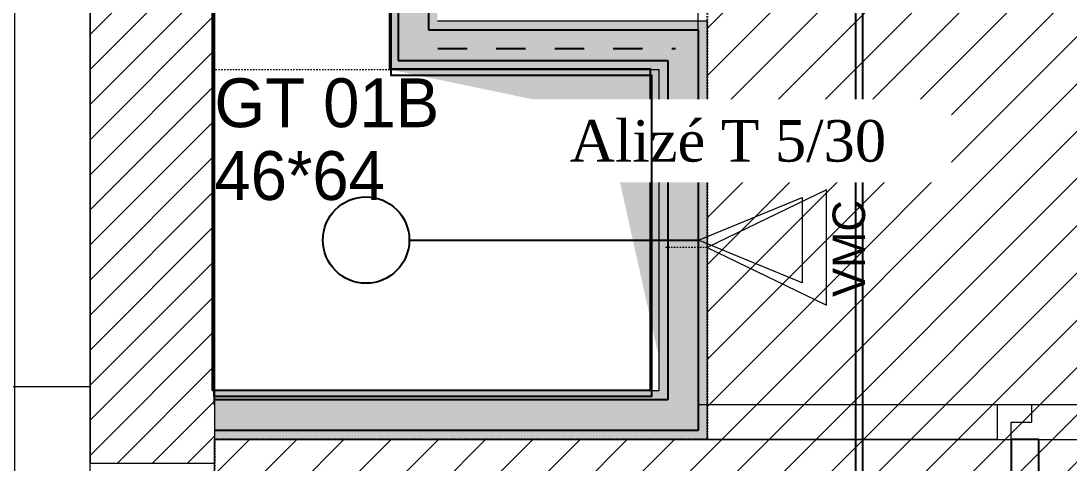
# Model space of a CAD drawing. Header units: centimetres. Extents: x 2191 to 12545, y -680 to 18662.
# Drawn here: x 8549.7 to 8701.4, y 8177 to 8240.9 of the extents above; entities that cross this region are included whole.
import ezdxf

# ---------------------------------------------------------------- set-up
doc = ezdxf.new("R2010")
doc.units = ezdxf.units.CM
for name, pattern in [('ISO-03', [1.5, 0.6, -0.9]), ('prlm_vmc', [0.282222, 0.141111, -0.141111]), ('Style de ligne -1', [0.41664, 0.20828, -0.20836]), ('VW-01', [0.41656, 0.20828, -0.20828])]:
    doc.linetypes.add(name, pattern=pattern)
for name, color, linetype, lineweight in [('B AmÈnagement intÈrieur_Hatch', 7, 'Continuous', 5), ('F REMPLISSAGE-vert clair_Hatch', 7, 'Continuous', 5), ('F REMPLISSAGE-vert foncÈ_Hatch', 7, 'Continuous', 5)]:
    doc.layers.add(name, color=color, linetype=linetype, lineweight=lineweight)
for name, color, linetype in [('B Aménagement intérieur', 252, 'Continuous'), ('B Faux plafonds', 252, 'Continuous'), ('B Faux plafonds_Hatch', 252, 'Continuous'), ('B GÈnÈral_Hatch', 252, 'Continuous'), ('B Général', 252, 'Continuous'), ('C ANNOTATIONS-prestations', 252, 'Continuous'), ('C ANNOTATIONS-prestations_Hatch', 252, 'Continuous'), ('C ANNOTATIONS-textes-numérotation gaine', 252, 'ISO-03'), ('D SURFACES-shab', 252, 'Continuous'), ('F REMPLISSAGE-vert clair', 252, 'Continuous'), ('F REMPLISSAGE-vert foncé', 252, 'Continuous'), ('prlm-CHAUFF', 4, 'Continuous'), ('prlm-GT', 242, 'Continuous'), ('prlm-VMC', 93, 'Continuous')]:
    doc.layers.add(name, color=color, linetype=linetype)
doc.styles.add('Eurostile', font='Eurosti.TTF')
doc.styles.add('prlm-chauff', font='trebucbi.ttf', dxfattribs={"height": 18})
doc.styles.add('prlm-vmc', font='pala.ttf', dxfattribs={"height": 14})

# ---------------------------------------------------------------- blocks, each defined once
blk = doc.blocks.new('Gaine 150_70')
at = {"layer": 'B GÈnÈral_Hatch', "color": 254, "linetype": 'Continuous', "true_color": 0xd6d6d6}
blk.add_solid([(33, 21.5), (68, 29.3), (26.5, -9.7), (26.5, 29.3)], dxfattribs=at)
at = {"layer": 'C ANNOTATIONS-prestations'}
blk.add_line((75, -35), (-75, -35), dxfattribs=at)
blk = doc.blocks.new('Groupe-151-1')
at = {"layer": 'B Général', "color": 7, "linetype": 'VW-01', "lineweight": 5, "flags": 128}
blk.add_lwpolyline([(9208.8, 3378.39), (9208.8, 3424.89), (9273.1, 3424.89), (9273.1, 3378.39)], close=True, dxfattribs=at)
at = {"layer": 'C ANNOTATIONS-textes-numérotation gaine', "color": 7, "insert": (9208.8, 3423.59), "char_height": 7.059, "width": 64.3, "attachment_point": 1, "line_spacing_factor": 0.894142, "style": 'Eurostile'}
blk.add_mtext('GT 01B\\P46*64', dxfattribs=at)
blk = doc.blocks.new('xi.thema+')
at = {"layer": 'prlm-CHAUFF', "color": 7, "linetype": 'prlm_vmc', "ltscale": 30}
for points in [[(-27.9, 0), (-27.9, 34.4)], [(27.9, 0), (27.9, 34.4)]]:
    blk.add_lwpolyline(points, dxfattribs=at)
at = {"layer": 'prlm-CHAUFF', "color": 0}
blk.add_lwpolyline([(-20.9, 0), (-20.9, 34.4), (20.9, 34.4), (20.9, 0)], close=True, dxfattribs=at)
for radius in [6.25, 4]:
    blk.add_circle((0, 13), radius, dxfattribs=at)
at = {"layer": 'prlm-CHAUFF', "color": 0, "insert": (0, 25.54), "char_height": 8, "width": 7.1971, "attachment_point": 5, "style": 'prlm-chauff'}
blk.add_mtext('thema+', dxfattribs=at)
blk = doc.blocks.new('xi.be')
at = {"layer": 'prlm-VMC', "color": 0, "linetype": 'ByBlock', "lineweight": 5, "flags": 128}
blk.add_lwpolyline([(-6.17, -15), (6.17, -15), (0, 0)], close=True, dxfattribs=at)
at = {"layer": 'prlm-VMC', "color": 0, "linetype": 'ByBlock', "lineweight": 5}
blk.add_solid([(0, -1), (5.17, -14), (-5.17, -14), (0, -1)], dxfattribs=at)
blk = doc.blocks.new('VMC')
at = {"layer": 'B Général', "color": 7, "linetype": 'Style de ligne -1', "lineweight": 13}
blk.add_line((0, 10.77), (0, 17), dxfattribs=at)
at = {"layer": 'B Général', "color": 250, "linetype": 'Continuous', "lineweight": 5, "true_color": 0x444444, "flags": 128}
blk.add_lwpolyline([(0, 10.77), (-8.34, -6.52), (8.34, -6.52)], close=True, dxfattribs=at)
at = {"layer": 'C ANNOTATIONS-prestations', "insert": (-7.15, -7.39), "char_height": 4.706, "attachment_point": 1, "line_spacing_factor": 0.894142, "style": 'Eurostile'}
blk.add_mtext('VMC', dxfattribs=at)

msp = doc.modelspace()

# ---------------------------------------------------------------- hatches: boundary and pattern name
at = {"layer": 'B Faux plafonds_Hatch', "linetype": 'Continuous', "lineweight": 5, "true_color": 0xaaaaaa}
h = msp.add_hatch(dxfattribs=at)
h.set_pattern_fill('F_P__SOFFITE', color=253, style=0, pattern_type=2)
h.set_pattern_definition([(45, (8862.316, 7933.679), (-3.52778, 3.30729), [])])
h.paths.add_polyline_path([(8577.69, 7693.17), (8735.7, 7693.17), (8735.8, 7783.17), (8667.79, 7783.17), (8667.69, 8044.17), (8828.38, 8044.17), (8898.38, 8044.17), (8898.38, 8180.42), (8788.99, 8180.47), (8788.99, 8330.47), (8648.99, 8330.42), (8648.99, 8180.42), (8577.69, 8180.42)])
at = {"layer": 'B GÈnÈral_Hatch', "linetype": 'Continuous', "lineweight": 5}
h = msp.add_hatch(dxfattribs=at)
h.set_pattern_fill('50_BETON', style=0, pattern_type=2)
h.set_pattern_definition([(45, (-631.1073, 4809.0284), (2.4253472, -2.6458333), [])])
h.paths.add_polyline_path([(8577.69, 8177), (8577.69, 8340.42), (8559.69, 8360.42), (8559.69, 8177)])
at = {"layer": 'C ANNOTATIONS-prestations_Hatch', "linetype": 'Continuous', "lineweight": 9, "true_color": 0x989898}
h = msp.add_hatch(dxfattribs=at)
h.set_pattern_fill('DALETTES TERRASSE 50X50', color=252, scale=1.406016, style=0, pattern_type=2)
h.set_pattern_definition([(0, (8900.25, 8961.325), (4e-15, -70.3008), []), (270, (8900.25, 8961.325), (70.3008, 0), [])])
h.paths.add_polyline_path([(8429.69, 9091.33), (8429.69, 7874.22), (8559.69, 7874.22), (8559.69, 8360.42), (8583.34, 8360.42), (8583.34, 8525.42), (8558.38, 8525.42), (8558.38, 8946.42), (9181.69, 8946.42), (9181.69, 8961.44), (10800.34, 8961.33), (10800.34, 9091.33)])

# ---------------------------------------------------------------- linework, layer by layer
at = {"layer": 'B AmÈnagement intÈrieur_Hatch', "color": 9, "linetype": 'Continuous', "true_color": 0xc0dcc0}
for points in [[(8602.97, 8340.42), (8609.97, 8340.42), (8602.97, 8233.92), (8609.97, 8240.92)], [(8602.97, 8233.92), (8609.97, 8240.92), (8641.99, 8233.92), (8648.99, 8240.92)], [(8641.99, 8233.92), (8648.99, 8240.92), (8641.99, 8187.42), (8648.99, 8180.42)], [(8641.99, 8187.42), (8648.99, 8180.42), (8577.69, 8187.42), (8577.69, 8180.42)]]:
    msp.add_solid(points, dxfattribs=at)
at = {"layer": 'B Aménagement intérieur', "color": 98, "linetype": 'Continuous', "lineweight": 13, "true_color": 0x004400}
for p, q in [((8602.97, 8340.42), (8602.97, 8233.92)), ((8609.97, 8240.92), (8648.99, 8240.92)), ((8648.99, 8240.92), (8648.99, 8180.42)), ((8602.97, 8233.92), (8641.99, 8233.92)), ((8641.99, 8233.92), (8641.99, 8187.42)), ((8641.99, 8187.42), (8577.69, 8187.42)), ((8648.99, 8180.42), (8577.69, 8180.42))]:
    msp.add_line(p, q, dxfattribs=at)
at = {"layer": 'B Faux plafonds', "linetype": 'VW-01', "flags": 128}
msp.add_lwpolyline([(8577.69, 7693.17), (8735.7, 7693.17), (8735.8, 7783.17), (8667.79, 7783.17), (8667.69, 8044.17), (8828.38, 8044.17), (8898.38, 8044.17), (8898.38, 8180.42), (8788.99, 8180.47), (8788.99, 8330.47), (8648.99, 8330.42), (8648.99, 8180.42), (8577.69, 8180.42)], close=True, dxfattribs=at)
at = {"layer": 'B Général', "color": 7, "linetype": 'Continuous', "lineweight": 18}
for p, q in [((8559.69, 8360.42), (8559.69, 8177)), ((8577.69, 8340.42), (8577.69, 8177))]:
    msp.add_line(p, q, dxfattribs=at)
at = {"layer": 'B Général', "color": 7, "linetype": 'Continuous', "lineweight": 5}
for p, q in [((8559.69, 8360.42), (8559.69, 8177)), ((8577.69, 8340.42), (8577.69, 8177)), ((8690.99, 8185.42), (8648.99, 8185.42)), ((8690.99, 8185.42), (8690.99, 8180.42)), ((8695.99, 8185.42), (8690.99, 8185.42)), ((8690.99, 8185.42), (8690.99, 8180.42)), ((8695.99, 8182.92), (8695.99, 8185.42)), ((8692.99, 8180.42), (8692.99, 8182.92)), ((8692.99, 8182.92), (8695.99, 8182.92)), ((8690.99, 8180.42), (8648.99, 8180.42)), ((8690.99, 8180.42), (8692.99, 8180.42)), ((8559.69, 8177), (8577.69, 8177))]:
    msp.add_line(p, q, dxfattribs=at)
at = {"layer": 'B Général', "color": 7, "linetype": 'Continuous', "lineweight": 13}
for p, q in [((8690.99, 8185.42), (8648.99, 8185.42)), ((8690.99, 8180.42), (8648.99, 8180.42))]:
    msp.add_line(p, q, dxfattribs=at)
at = {"layer": 'B Général'}
for p, q in [((8692.99, 8180.42), (8692.99, 8097.42)), ((8696.99, 8180.42), (8692.99, 8180.42)), ((8696.99, 8097.42), (8696.99, 8180.42))]:
    msp.add_line(p, q, dxfattribs=at)
at = {"layer": 'C ANNOTATIONS-prestations', "color": 7, "linetype": 'Continuous', "lineweight": 5, "flags": 128}
msp.add_lwpolyline([(8429.69, 9091.33), (8429.69, 7874.22), (8559.69, 7874.22), (8559.69, 8360.42), (8583.34, 8360.42), (8583.34, 8525.42), (8558.38, 8525.42), (8558.38, 8946.42), (9181.69, 8946.42), (9181.69, 8961.44), (10800.34, 8961.33), (10800.34, 9091.33)], close=True, dxfattribs=at)
at = {"layer": 'D SURFACES-shab', "lineweight": 18, "flags": 128}
for points in [[(8647.69, 8330.42), (8788.99, 8330.42), (8788.99, 8185.42), (8647.69, 8185.42)], [(8577.69, 8044.17), (8577.69, 8180.42), (8898.38, 8180.42), (8898.38, 8044.17), (8828.38, 8044.17), (8828.38, 8044.17)]]:
    msp.add_lwpolyline(points, close=True, dxfattribs=at)
at = {"layer": 'F REMPLISSAGE-vert clair'}
for p, q in [((8604.27, 8340.42), (8604.27, 8235.22)), ((8608.67, 8340.42), (8608.67, 8239.62)), ((8608.67, 8239.62), (8647.69, 8239.62)), ((8647.69, 8239.62), (8647.69, 8181.72)), ((8604.27, 8235.22), (8643.29, 8235.22)), ((8643.29, 8235.22), (8643.29, 8186.12)), ((8643.29, 8186.12), (8577.69, 8186.12)), ((8647.69, 8181.72), (8577.69, 8181.72))]:
    msp.add_line(p, q, dxfattribs=at)
at = {"layer": 'F REMPLISSAGE-vert clair_Hatch', "color": 9, "linetype": 'Continuous', "true_color": 0xc0dcc0}
for points in [[(8608.67, 8340.42), (8604.27, 8340.42), (8608.67, 8239.62), (8604.27, 8235.22)], [(8608.67, 8239.62), (8604.27, 8235.22), (8647.69, 8239.62), (8643.29, 8235.22)], [(8647.69, 8239.62), (8643.29, 8235.22), (8647.69, 8181.72), (8643.29, 8186.12)], [(8647.69, 8181.72), (8643.29, 8186.12), (8577.69, 8181.72), (8577.69, 8186.12)]]:
    msp.add_solid(points, dxfattribs=at)
at = {"layer": 'F REMPLISSAGE-vert foncÈ_Hatch', "color": 54, "linetype": 'Continuous', "true_color": 0x99aa00}
for points in [[(8604.27, 8340.42), (8602.97, 8340.42), (8604.27, 8235.22), (8602.97, 8233.92)], [(8609.97, 8340.42), (8608.67, 8340.42), (8609.97, 8240.92), (8608.67, 8239.62)], [(8609.97, 8240.92), (8608.67, 8239.62), (8648.99, 8240.92), (8647.69, 8239.62)], [(8648.99, 8240.92), (8647.69, 8239.62), (8648.99, 8180.42), (8647.69, 8181.72)], [(8604.27, 8235.22), (8602.97, 8233.92), (8643.29, 8235.22), (8641.99, 8233.92)], [(8643.29, 8235.22), (8641.99, 8233.92), (8643.29, 8186.12), (8641.99, 8187.42)], [(8643.29, 8186.12), (8641.99, 8187.42), (8577.69, 8186.12), (8577.69, 8187.42)], [(8648.99, 8180.42), (8647.69, 8181.72), (8577.69, 8180.42), (8577.69, 8181.72)]]:
    msp.add_solid(points, dxfattribs=at)
at = {"layer": 'F REMPLISSAGE-vert foncé', "color": 98, "linetype": 'Continuous', "lineweight": 13, "true_color": 0x004400}
for p, q in [((8602.97, 8340.42), (8602.97, 8233.92)), ((8609.97, 8240.92), (8648.99, 8240.92)), ((8648.99, 8240.92), (8648.99, 8180.42)), ((8602.97, 8233.92), (8641.99, 8233.92)), ((8641.99, 8233.92), (8641.99, 8187.42)), ((8641.99, 8187.42), (8577.69, 8187.42)), ((8648.99, 8180.42), (8577.69, 8180.42))]:
    msp.add_line(p, q, dxfattribs=at)
at = {"layer": 'F REMPLISSAGE-vert foncé'}
for p, q in [((8604.27, 8340.42), (8604.27, 8235.22)), ((8608.67, 8340.42), (8608.67, 8239.62)), ((8608.67, 8239.62), (8647.69, 8239.62)), ((8647.69, 8239.62), (8647.69, 8181.72)), ((8604.27, 8235.22), (8643.29, 8235.22)), ((8643.29, 8235.22), (8643.29, 8186.12)), ((8643.29, 8186.12), (8577.69, 8186.12)), ((8647.69, 8181.72), (8577.69, 8181.72))]:
    msp.add_line(p, q, dxfattribs=at)
at = {"layer": 'prlm-CHAUFF', "ltscale": 50}
for p, q in [((8671.46, 8276.63), (8671.46, 8153.9)), ((8670.46, 8275.63), (8670.46, 8154.32))]:
    msp.add_line(p, q, dxfattribs=at)
at = {"layer": 'prlm-GT'}
msp.add_lwpolyline([(8577.41, 8330.48), (8603.03, 8330.48), (8603.01, 8233.98), (8640.73, 8233.98), (8640.73, 8187.49), (8577.41, 8187.49)], close=True, dxfattribs=at)
at = {"layer": 'prlm-VMC'}
msp.add_lwpolyline([(8605.88, 8209.24), (8647.73, 8209.24)], dxfattribs=at)
msp.add_circle((8599.63, 8209.24), 6.25, dxfattribs=at)

# ---------------------------------------------------------------- block references
at = {"layer": 'B Aménagement intérieur', "color": 7, "rotation": 270}
msp.add_blockref('Gaine 150_70', (8612.69, 8260.42), dxfattribs=at)
at = {"layer": 'B Général', "color": 7, "rotation": 90}
msp.add_blockref('VMC', (8659.76, 8208.17), dxfattribs=at)
at = {"layer": 'C ANNOTATIONS-textes-numérotation gaine', "color": 7}
msp.add_blockref('Groupe-151-1', (-631.11, 4809.03), dxfattribs=at)
at = {"layer": 'prlm-CHAUFF', "rotation": 269.9998100426611}
msp.add_blockref('xi.thema+', (8610.01, 8264.83), dxfattribs=at)
at = {"layer": 'prlm-VMC', "xscale": -1, "rotation": 89.99988466024098}
msp.add_blockref('xi.be', (8647.73, 8209.24), dxfattribs=at)

# ---------------------------------------------------------------- next in the draw order: texts
at = {"layer": 'prlm-VMC', "ltscale": 25, "insert": (8652.01, 8223.54), "char_height": 6, "width": 58.6147, "attachment_point": 5, "line_spacing_factor": 0.8, "style": 'prlm-vmc', "bg_fill": 2}
msp.add_mtext('Alizé T 5/30', dxfattribs=at)

# ---------------------------------------------------------------- next in the draw order: linework, layer by layer
at = {"layer": 'prlm-GT'}
msp.add_lwpolyline([(8577.63, 8329.6), (8603.24, 8329.6), (8603.22, 8233.1), (8640.94, 8233.1), (8640.94, 8186.61), (8577.63, 8186.61)], close=True, dxfattribs=at)

doc.saveas('drawing.dxf')
